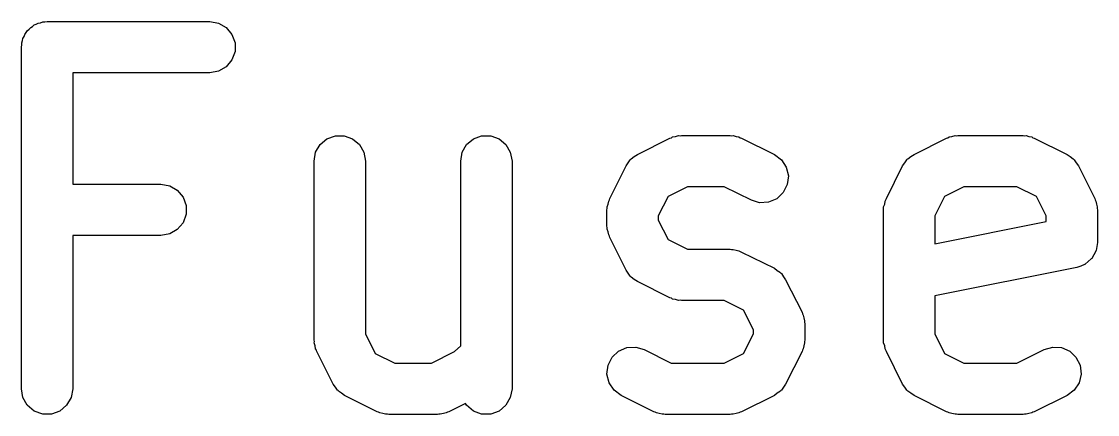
# Model space of a CAD drawing. Extents: x 49 to 243, y -147 to -41.
# Drawn here: x 207.999 to 211.149, y -42.445 to -41.295 of the extents above; entities that cross this region are included whole.
import ezdxf

# ---------------------------------------------------------------- set-up
doc = ezdxf.new("R2010")
doc.units = 0
doc.header["$MEASUREMENT"] = 0
doc.layers.add('BLACK', color=7, linetype='CONTINUOUS')

msp = doc.modelspace()

# ---------------------------------------------------------------- linework, layer by layer
at = {"layer": 'BLACK', "linetype": 'CONTINUOUS'}
for p, q in [((208.055, -41.2988), (208.061, -41.2965)), ((208.061, -41.2965), (208.067, -41.2965)), ((208.067, -41.2965), (208.074, -41.2954)), ((208.074, -41.2954), (208.55, -41.2954)), ((208.55, -41.2954), (208.576, -41.2999)), ((208.009, -41.3329), (208.013, -41.3279)), ((208.013, -41.3279), (208.016, -41.3222)), ((208.016, -41.3222), (208.021, -41.318)), ((208.021, -41.318), (208.026, -41.3129)), ((208.026, -41.3129), (208.031, -41.3096)), ((208.031, -41.3096), (208.036, -41.3054)), ((208.036, -41.3054), (208.042, -41.3032)), ((208.042, -41.3032), (208.048, -41.2999)), ((208.048, -41.2999), (208.055, -41.2988)), ((208.576, -41.2999), (208.598, -41.3129)), ((208.598, -41.3129), (208.615, -41.3329)), ((208, -41.3574), (208.002, -41.3512)), ((208, -41.3639), (208, -41.3574)), ((208.002, -41.3512), (208.003, -41.3447)), ((208.003, -41.3447), (208.007, -41.339)), ((208.007, -41.339), (208.009, -41.3329)), ((208.615, -41.3329), (208.624, -41.3574)), ((208.624, -41.3574), (208.624, -41.3834)), ((207.999, -41.3704), (208, -41.3639)), ((207.999, -42.3704), (207.999, -41.3704)), ((208.624, -41.3834), (208.615, -41.4079)), ((208.615, -41.4079), (208.598, -41.4278)), ((208.55, -41.4454), (208.149, -41.4454)), ((208.149, -41.4454), (208.149, -41.7716)), ((208.576, -41.4409), (208.55, -41.4454)), ((208.598, -41.4278), (208.576, -41.4409)), ((208.873, -41.6555), (208.893, -41.6388)), ((208.893, -41.6388), (208.918, -41.6299)), ((208.918, -41.6299), (208.944, -41.6299)), ((208.944, -41.6299), (208.968, -41.6388)), ((208.968, -41.6388), (208.988, -41.6555)), ((209.302, -41.6555), (209.322, -41.6388)), ((209.322, -41.6388), (209.346, -41.6299)), ((209.346, -41.6299), (209.373, -41.6299)), ((209.373, -41.6299), (209.397, -41.6388)), ((209.397, -41.6388), (209.417, -41.6555)), ((209.802, -41.6843), (209.897, -41.6366)), ((209.897, -41.6366), (209.902, -41.6354)), ((209.902, -41.6354), (209.905, -41.6332)), ((209.905, -41.6332), (209.914, -41.6317)), ((209.914, -41.6317), (209.922, -41.6292)), ((209.922, -41.6292), (209.927, -41.6295)), ((209.927, -41.6295), (209.931, -41.6287)), ((209.931, -41.6287), (210.074, -41.6287)), ((210.074, -41.6287), (210.078, -41.6295)), ((210.078, -41.6295), (210.082, -41.6292)), ((210.082, -41.6292), (210.091, -41.6317)), ((210.091, -41.6317), (210.099, -41.6332)), ((210.099, -41.6332), (210.103, -41.6354)), ((210.103, -41.6354), (210.107, -41.6366)), ((210.107, -41.6366), (210.203, -41.6843)), ((210.612, -41.6843), (210.707, -41.6366)), ((210.707, -41.6366), (210.711, -41.6354)), ((210.711, -41.6354), (210.715, -41.6332)), ((210.715, -41.6332), (210.723, -41.6317)), ((210.723, -41.6317), (210.732, -41.6292)), ((210.732, -41.6292), (210.736, -41.6295)), ((210.736, -41.6295), (210.74, -41.6287)), ((210.74, -41.6287), (210.931, -41.6287)), ((210.931, -41.6287), (210.935, -41.6295)), ((210.935, -41.6295), (210.94, -41.6292)), ((210.94, -41.6292), (210.948, -41.6317)), ((210.948, -41.6317), (210.957, -41.6332)), ((210.957, -41.6332), (210.96, -41.6354)), ((210.96, -41.6354), (210.964, -41.6366)), ((210.964, -41.6366), (211.06, -41.6843)), ((208.86, -41.6781), (208.873, -41.6555)), ((208.988, -41.6555), (209.001, -41.6781)), ((209.289, -41.6781), (209.302, -41.6555)), ((209.417, -41.6555), (209.43, -41.6781)), ((208.856, -41.7037), (208.86, -41.6781)), ((208.856, -42.2275), (208.856, -41.7037)), ((209.001, -41.6781), (209.006, -41.7037)), ((209.006, -41.7037), (209.006, -42.2098)), ((209.285, -41.7037), (209.289, -41.6781)), ((209.285, -42.2441), (209.285, -41.7037)), ((209.43, -41.6781), (209.435, -41.7037)), ((209.435, -41.7037), (209.435, -42.3704)), ((209.775, -41.709), (209.781, -41.6998)), ((209.781, -41.6998), (209.783, -41.6985)), ((209.783, -41.6985), (209.784, -41.6969)), ((209.784, -41.6969), (209.793, -41.6908)), ((209.793, -41.6908), (209.802, -41.6843)), ((210.203, -41.6843), (210.224, -41.6998)), ((210.224, -41.6998), (210.238, -41.7215)), ((210.585, -41.709), (210.591, -41.6998)), ((210.591, -41.6998), (210.592, -41.6985)), ((210.592, -41.6985), (210.594, -41.6969)), ((210.594, -41.6969), (210.603, -41.6908)), ((210.603, -41.6908), (210.612, -41.6843)), ((211.06, -41.6843), (211.069, -41.6908)), ((211.069, -41.6908), (211.078, -41.6969)), ((211.078, -41.6969), (211.079, -41.6985)), ((211.079, -41.6985), (211.081, -41.6998)), ((211.081, -41.6998), (211.087, -41.709)), ((209.721, -41.813), (209.769, -41.7178)), ((209.769, -41.7178), (209.775, -41.709)), ((210.238, -41.7215), (210.244, -41.7468)), ((210.531, -41.813), (210.578, -41.7178)), ((210.578, -41.7178), (210.585, -41.709)), ((211.087, -41.709), (211.093, -41.7178)), ((211.093, -41.7178), (211.141, -41.813)), ((210.244, -41.7468), (210.241, -41.7727)), ((208.149, -41.7716), (208.407, -41.7716)), ((208.407, -41.7716), (208.433, -41.7761)), ((208.433, -41.7761), (208.455, -41.7891)), ((208.455, -41.7891), (208.472, -41.8091)), ((209.949, -41.7787), (209.892, -41.8072)), ((210.056, -41.7787), (209.949, -41.7787)), ((210.136, -41.8184), (210.056, -41.7787)), ((210.229, -41.796), (210.21, -41.8139)), ((210.241, -41.7727), (210.229, -41.796)), ((210.758, -41.7787), (210.701, -41.8072)), ((210.913, -41.7787), (210.758, -41.7787)), ((210.97, -41.8072), (210.913, -41.7787)), ((208.472, -41.8091), (208.481, -41.8335)), ((209.714, -41.838), (209.716, -41.8296)), ((209.716, -41.8296), (209.718, -41.8209)), ((209.718, -41.8209), (209.72, -41.8172)), ((209.72, -41.8172), (209.721, -41.813)), ((209.892, -41.8072), (209.863, -41.8643)), ((210.16, -41.8258), (210.136, -41.8184)), ((210.186, -41.8243), (210.16, -41.8258)), ((210.21, -41.8139), (210.186, -41.8243)), ((210.523, -41.838), (210.526, -41.8296)), ((210.526, -41.8296), (210.527, -41.8209)), ((210.527, -41.8209), (210.529, -41.8172)), ((210.529, -41.8172), (210.531, -41.813)), ((210.701, -41.8072), (210.673, -41.8643)), ((210.999, -41.8643), (210.97, -41.8072)), ((211.141, -41.813), (211.142, -41.8172)), ((211.142, -41.8172), (211.144, -41.8209)), ((211.144, -41.8209), (211.146, -41.8296)), ((211.146, -41.8296), (211.148, -41.838)), ((208.481, -41.8596), (208.472, -41.8841)), ((208.481, -41.8335), (208.481, -41.8596)), ((209.713, -41.8466), (209.714, -41.8423)), ((209.713, -41.8942), (209.713, -41.8466)), ((209.714, -41.8423), (209.714, -41.838)), ((210.523, -41.8423), (210.523, -41.838)), ((210.523, -41.8466), (210.523, -41.8423)), ((210.523, -42.2275), (210.523, -41.8466)), ((211.148, -41.838), (211.148, -41.8423)), ((211.148, -41.8423), (211.149, -41.8466)), ((211.149, -41.8466), (211.149, -41.9418)), ((208.472, -41.8841), (208.455, -41.904)), ((209.714, -41.8984), (209.713, -41.8942)), ((209.863, -41.8643), (209.863, -41.8765)), ((209.863, -41.8765), (209.892, -41.9335)), ((210.673, -41.8643), (210.673, -41.9456)), ((210.673, -41.9456), (210.999, -41.8803)), ((210.999, -41.8803), (210.999, -41.8643)), ((208.407, -41.9216), (208.149, -41.9216)), ((208.149, -41.9216), (208.149, -42.3704)), ((208.433, -41.917), (208.407, -41.9216)), ((208.455, -41.904), (208.433, -41.917)), ((209.714, -41.9028), (209.714, -41.8984)), ((209.716, -41.9112), (209.714, -41.9028)), ((209.718, -41.9198), (209.716, -41.9112)), ((209.72, -41.9236), (209.718, -41.9198)), ((209.721, -41.9277), (209.72, -41.9236)), ((209.769, -42.023), (209.721, -41.9277)), ((209.892, -41.9335), (209.949, -41.962)), ((211.147, -41.9538), (211.145, -41.9658)), ((211.149, -41.9418), (211.147, -41.9538)), ((209.949, -41.962), (210.074, -41.962)), ((210.074, -41.962), (210.078, -41.9628)), ((210.078, -41.9628), (210.082, -41.9625)), ((210.082, -41.9625), (210.091, -41.965)), ((210.091, -41.965), (210.099, -41.9666)), ((210.099, -41.9666), (210.103, -41.9687)), ((210.103, -41.9687), (210.107, -41.97)), ((210.107, -41.97), (210.203, -42.0176)), ((211.132, -41.9893), (211.131, -41.99)), ((211.138, -41.978), (211.132, -41.9887)), ((211.132, -41.9887), (211.132, -41.9893)), ((211.144, -41.9675), (211.138, -41.978)), ((211.145, -41.9658), (211.144, -41.9666)), ((211.144, -41.9666), (211.144, -41.9675)), ((210.203, -42.0176), (210.211, -42.0241)), ((211.089, -42.0154), (210.673, -42.0985)), ((211.1, -42.0109), (211.089, -42.0154)), ((211.111, -42.0068), (211.1, -42.0109)), ((211.112, -42.0062), (211.111, -42.0068)), ((211.113, -42.0059), (211.112, -42.0062)), ((211.122, -41.9978), (211.113, -42.0059)), ((211.131, -41.99), (211.122, -41.9978)), ((209.775, -42.0318), (209.769, -42.023)), ((209.781, -42.041), (209.775, -42.0318)), ((209.783, -42.0422), (209.781, -42.041)), ((209.784, -42.0439), (209.783, -42.0422)), ((209.793, -42.05), (209.784, -42.0439)), ((209.802, -42.0565), (209.793, -42.05)), ((210.211, -42.0241), (210.221, -42.0302)), ((210.221, -42.0302), (210.222, -42.0319)), ((210.222, -42.0319), (210.224, -42.0331)), ((210.224, -42.0331), (210.23, -42.0423)), ((210.23, -42.0423), (210.236, -42.0511)), ((210.236, -42.0511), (210.284, -42.1464)), ((209.897, -42.1041), (209.802, -42.0565)), ((209.902, -42.1054), (209.897, -42.1041)), ((209.905, -42.1075), (209.902, -42.1054)), ((209.914, -42.109), (209.905, -42.1075)), ((209.922, -42.1116), (209.914, -42.109)), ((209.927, -42.1113), (209.922, -42.1116)), ((209.931, -42.112), (209.927, -42.1113)), ((210.056, -42.112), (209.931, -42.112)), ((210.113, -42.1406), (210.056, -42.112)), ((210.673, -42.0985), (210.673, -42.2098)), ((210.142, -42.1976), (210.113, -42.1406)), ((210.284, -42.1464), (210.285, -42.1505)), ((210.285, -42.1505), (210.287, -42.1543)), ((210.287, -42.1543), (210.289, -42.1629)), ((210.289, -42.1629), (210.291, -42.1713)), ((210.291, -42.1713), (210.291, -42.1756)), ((210.291, -42.1756), (210.292, -42.1799)), ((209.006, -42.2098), (209.034, -42.2669)), ((210.113, -42.2669), (210.142, -42.2098)), ((210.142, -42.2098), (210.142, -42.1976)), ((210.292, -42.1799), (210.292, -42.2275)), ((210.673, -42.2098), (210.701, -42.2669)), ((208.857, -42.2318), (208.856, -42.2275)), ((208.856, -42.2361), (208.857, -42.2318)), ((208.859, -42.2445), (208.856, -42.2361)), ((210.291, -42.2361), (210.289, -42.2445)), ((210.292, -42.2275), (210.291, -42.2318)), ((210.291, -42.2318), (210.291, -42.2361)), ((210.523, -42.2318), (210.523, -42.2275)), ((210.523, -42.2361), (210.523, -42.2318)), ((210.526, -42.2445), (210.523, -42.2361)), ((208.86, -42.2532), (208.859, -42.2445)), ((208.863, -42.2569), (208.86, -42.2532)), ((208.864, -42.2611), (208.863, -42.2569)), ((208.911, -42.3563), (208.864, -42.2611)), ((209.034, -42.2669), (209.092, -42.2954)), ((209.199, -42.2954), (209.267, -42.2611)), ((209.267, -42.2611), (209.285, -42.2441)), ((209.728, -42.2781), (209.747, -42.2602)), ((209.747, -42.2602), (209.771, -42.2498)), ((209.771, -42.2498), (209.797, -42.2483)), ((209.797, -42.2483), (209.822, -42.2557)), ((209.822, -42.2557), (209.901, -42.2954)), ((210.056, -42.2954), (210.113, -42.2669)), ((210.284, -42.2611), (210.236, -42.3563)), ((210.285, -42.2569), (210.284, -42.2611)), ((210.287, -42.2532), (210.285, -42.2569)), ((210.289, -42.2445), (210.287, -42.2532)), ((210.527, -42.2532), (210.526, -42.2445)), ((210.529, -42.2569), (210.527, -42.2532)), ((210.531, -42.2611), (210.529, -42.2569)), ((210.578, -42.3563), (210.531, -42.2611)), ((210.701, -42.2669), (210.758, -42.2954)), ((210.913, -42.2954), (210.993, -42.2557)), ((210.993, -42.2557), (211.018, -42.2483)), ((211.018, -42.2483), (211.044, -42.2498)), ((211.044, -42.2498), (211.068, -42.2602)), ((211.068, -42.2602), (211.086, -42.2781)), ((209.092, -42.2954), (209.199, -42.2954)), ((209.713, -42.3273), (209.716, -42.3014)), ((209.716, -42.3014), (209.728, -42.2781)), ((209.901, -42.2954), (210.056, -42.2954)), ((210.758, -42.2954), (210.913, -42.2954)), ((211.086, -42.2781), (211.098, -42.3014)), ((211.098, -42.3014), (211.101, -42.3273)), ((209.719, -42.3526), (209.713, -42.3273)), ((211.101, -42.3273), (211.095, -42.3526)), ((208.918, -42.3651), (208.911, -42.3563)), ((208.924, -42.3743), (208.918, -42.3651)), ((209.734, -42.3743), (209.719, -42.3526)), ((210.23, -42.3651), (210.224, -42.3743)), ((210.236, -42.3563), (210.23, -42.3651)), ((210.585, -42.3651), (210.578, -42.3563)), ((210.591, -42.3743), (210.585, -42.3651)), ((211.095, -42.3526), (211.081, -42.3743)), ((208.003, -42.396), (207.999, -42.3704)), ((208.016, -42.4186), (208.003, -42.396)), ((208.144, -42.396), (208.131, -42.4186)), ((208.149, -42.3704), (208.144, -42.396)), ((208.926, -42.3756), (208.924, -42.3743)), ((208.927, -42.3772), (208.926, -42.3756)), ((208.936, -42.3833), (208.927, -42.3772)), ((208.945, -42.3898), (208.936, -42.3833)), ((209.04, -42.4375), (208.945, -42.3898)), ((209.43, -42.396), (209.417, -42.4186)), ((209.435, -42.3704), (209.43, -42.396)), ((209.755, -42.3898), (209.734, -42.3743)), ((209.85, -42.4375), (209.755, -42.3898)), ((210.203, -42.3898), (210.107, -42.4375)), ((210.211, -42.3833), (210.203, -42.3898)), ((210.221, -42.3772), (210.211, -42.3833)), ((210.222, -42.3756), (210.221, -42.3772)), ((210.224, -42.3743), (210.222, -42.3756)), ((210.592, -42.3756), (210.591, -42.3743)), ((210.594, -42.3772), (210.592, -42.3756)), ((210.603, -42.3833), (210.594, -42.3772)), ((210.612, -42.3898), (210.603, -42.3833)), ((210.707, -42.4375), (210.612, -42.3898)), ((211.06, -42.3898), (210.964, -42.4375)), ((211.081, -42.3743), (211.06, -42.3898)), ((208.036, -42.4353), (208.016, -42.4186)), ((208.131, -42.4186), (208.111, -42.4353)), ((209.299, -42.4131), (209.25, -42.4375)), ((209.302, -42.4186), (209.299, -42.4131)), ((209.322, -42.4353), (209.302, -42.4186)), ((209.417, -42.4186), (209.397, -42.4353)), ((208.061, -42.4442), (208.036, -42.4353)), ((208.087, -42.4442), (208.061, -42.4442)), ((208.111, -42.4353), (208.087, -42.4442)), ((209.044, -42.4387), (209.04, -42.4375)), ((209.048, -42.4409), (209.044, -42.4387)), ((209.057, -42.4424), (209.048, -42.4409)), ((209.065, -42.4449), (209.057, -42.4424)), ((209.07, -42.4446), (209.065, -42.4449)), ((209.074, -42.4454), (209.07, -42.4446)), ((209.217, -42.4454), (209.074, -42.4454)), ((209.221, -42.4446), (209.217, -42.4454)), ((209.225, -42.4449), (209.221, -42.4446)), ((209.234, -42.4424), (209.225, -42.4449)), ((209.242, -42.4409), (209.234, -42.4424)), ((209.246, -42.4387), (209.242, -42.4409)), ((209.25, -42.4375), (209.246, -42.4387)), ((209.346, -42.4442), (209.322, -42.4353)), ((209.373, -42.4442), (209.346, -42.4442)), ((209.397, -42.4353), (209.373, -42.4442)), ((209.854, -42.4387), (209.85, -42.4375)), ((209.858, -42.4409), (209.854, -42.4387)), ((209.866, -42.4424), (209.858, -42.4409)), ((209.875, -42.4449), (209.866, -42.4424)), ((209.879, -42.4446), (209.875, -42.4449)), ((209.883, -42.4454), (209.879, -42.4446)), ((210.074, -42.4454), (209.883, -42.4454)), ((210.078, -42.4446), (210.074, -42.4454)), ((210.082, -42.4449), (210.078, -42.4446)), ((210.091, -42.4424), (210.082, -42.4449)), ((210.099, -42.4409), (210.091, -42.4424)), ((210.103, -42.4387), (210.099, -42.4409)), ((210.107, -42.4375), (210.103, -42.4387)), ((210.711, -42.4387), (210.707, -42.4375)), ((210.715, -42.4409), (210.711, -42.4387)), ((210.723, -42.4424), (210.715, -42.4409)), ((210.732, -42.4449), (210.723, -42.4424)), ((210.736, -42.4446), (210.732, -42.4449)), ((210.74, -42.4454), (210.736, -42.4446)), ((210.931, -42.4454), (210.74, -42.4454)), ((210.935, -42.4446), (210.931, -42.4454)), ((210.94, -42.4449), (210.935, -42.4446)), ((210.948, -42.4424), (210.94, -42.4449)), ((210.957, -42.4409), (210.948, -42.4424)), ((210.96, -42.4387), (210.957, -42.4409)), ((210.964, -42.4375), (210.96, -42.4387))]:
    msp.add_line(p, q, dxfattribs=at)

doc.saveas('drawing.dxf')
